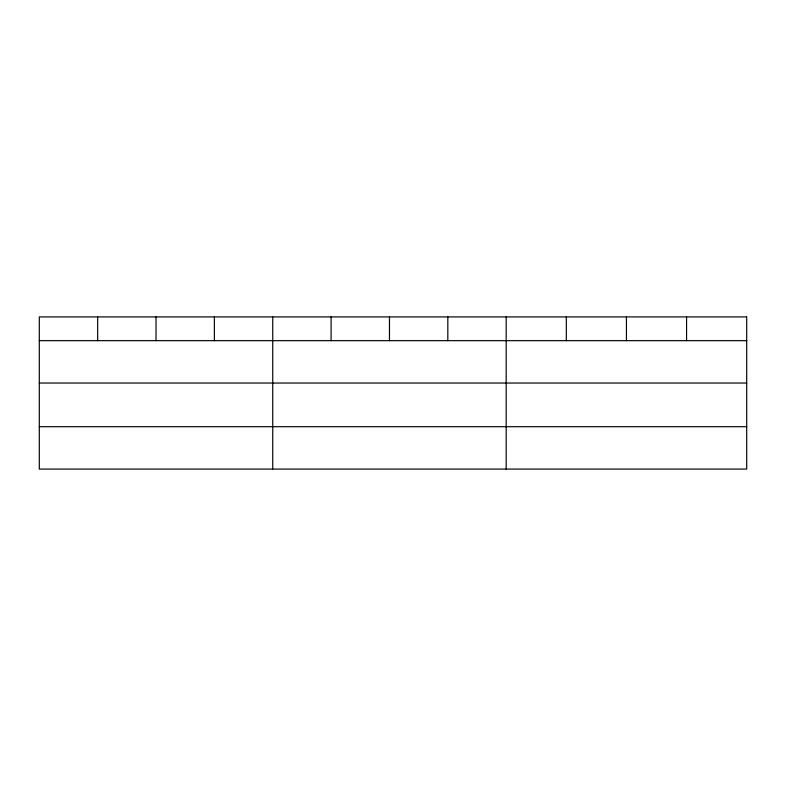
<?xml version="1.0" encoding="UTF-8"?>
<svg xmlns="http://www.w3.org/2000/svg" width="786" height="786" viewBox="0 0 786 786"><rect width="100%" height="100%" fill="white"/><g stroke="black" fill="none" stroke-linecap="round" stroke-linejoin="round"><path stroke-width="1.18" d="M39.3 340.662L746.7 340.662M39.3 383.037L746.7 383.037M39.3 426.7L746.7 426.7M686.571 316.925L686.571 340.662M626.442 316.925L626.442 340.662M566.313 316.925L566.313 340.662M506.184 316.925L506.184 469.075M447.824 316.925L447.824 340.662M389.463 316.925L389.463 340.662M331.103 316.925L331.103 340.662M272.742 316.925L272.742 469.075M214.381 316.925L214.381 340.662M156.021 316.925L156.021 340.662M97.661 316.925L97.661 340.662M746.7 316.925L39.3 316.925L39.3 469.075L746.7 469.075L746.7 316.925"/></g></svg>
